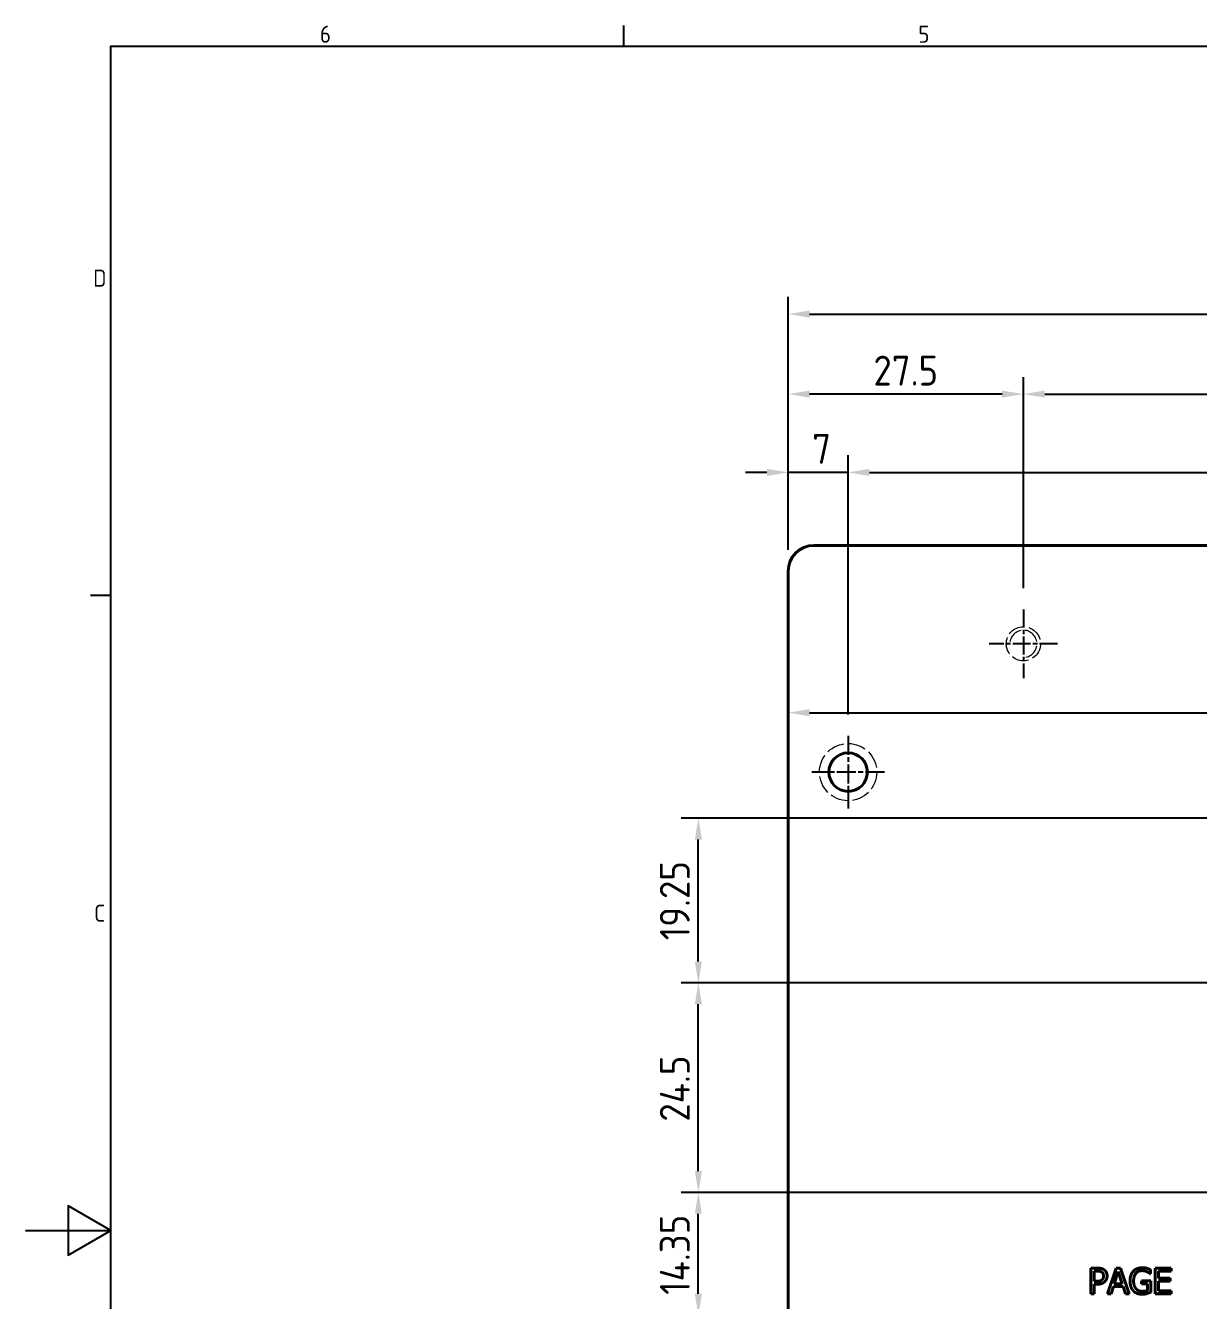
# Model space of a CAD drawing. Header units: millimetres. Extents: x 0 to 420, y 0 to 297.
# Drawn here: x 0 to 137.2, y 140.3 to 289.4 of the extents above; entities that cross this region are included whole.
import ezdxf

# ---------------------------------------------------------------- set-up
doc = ezdxf.new("R2010")
doc.units = ezdxf.units.MM
doc.linetypes.add('CHAIN', pattern=[0.3543, 0.2362, -0.0295, 0.0591, -0.0295])
doc.linetypes.add('DASHED', pattern=[0.2067, 0.1654, -0.0413])
doc.layers.get('0').update_dxf_attribs({"color": 3, "lineweight": 25})
for name, color, linetype, lineweight in [('가려진 것(ISO)', 2, 'DASHED', 18), ('가시적인 것(ISO)', 3, 'Continuous', 40), ('경계(ISO)', 7, 'Continuous', 25), ('중심 표식(ISO)', 1, 'Continuous', 25), ('치수(ISO)', 2, 'Continuous', 25)]:
    doc.layers.add(name, color=color, linetype=linetype, lineweight=lineweight)
doc.styles.add('문자 텍스트_PSTEK_POSCO', font='isocp.shx')
doc.styles.add('치수 텍스트_PSTEK_POSCO', font='isocp.shx')
doc.dimstyles.new('치수_PSTEK_POSCO', dxfattribs={"dimtxt": 3.5, "dimasz": 2.5, "dimexe": 2, "dimexo": 2.5, "dimgap": 1, "dimtad": 1, "dimrnd": 1e-08, "dimdsep": 46, "dimtxsty": '치수 텍스트_PSTEK_POSCO', "dimcen": 0.09, "dimdle": 10, "dimclrd": 7, "dimclre": 7, "dimclrt": 2, "dimadec": 1, "dimazin": 2, "dimtfac": 1, "dimtmove": 0, "dimatfit": 3, "dimfxl": 0, "dimtolj": 1, "dimlwd": -1, "dimlwe": -1, "dimarcsym": 0})

# ---------------------------------------------------------------- blocks, each defined once
blk = doc.blocks.new('경계 Default Border')
at = {"layer": '경계(ISO)'}
for p, q in [((70, 287), (70, 289.4)), ((10, 222.75), (7.6, 222.75))]:
    blk.add_line(p, q, dxfattribs=at)
at = {"layer": '경계(ISO)', "flags": 128}
for points in [[(10, 10), (10, 287), (410, 287), (410, 10), (10, 10)], [(0, 148.5), (10, 148.5), (5, 151.39), (5, 145.61), (10, 148.5)]]:
    blk.add_lwpolyline(points, dxfattribs=at)
at = {"layer": '경계(ISO)', "color": 2, "char_height": 2, "attachment_point": 7, "style": '문자 텍스트_PSTEK_POSCO'}
for s, insert in [('6', (34.43, 287.38)), ('5', (104.43, 287.38)), ('D', (7.92, 258.86)), ('C', (8.03, 184.61))]:
    blk.add_mtext(s, dxfattribs=dict(at, insert=insert))
blk = doc.blocks.new('*D25')
at = {"layer": 'Defpoints', "color": 0, "transparency": 16777216}
for p in [(251.72, 246.3), (116.72, 221.11), (251.72, 221.11)]:
    blk.add_point(p, dxfattribs=at)
at = {"layer": '치수(ISO)', "color": 7, "transparency": 16777216}
for p, q in [((116.72, 223.61), (116.72, 248.3)), ((251.72, 223.61), (251.72, 248.3)), ((119.22, 246.3), (249.22, 246.3))]:
    blk.add_line(p, q, dxfattribs=at)
for points in [[(119.22, 246.72), (119.22, 245.89), (116.72, 246.3)], [(249.22, 246.72), (249.22, 245.89), (251.72, 246.3)]]:
    blk.add_solid(points, dxfattribs=at)
at = {"layer": '치수(ISO)', "color": 2, "transparency": 16777216, "insert": (181.35, 249.05), "char_height": 3.5, "attachment_point": 4, "style": '치수 텍스트_PSTEK_POSCO'}
blk.add_mtext('\\A1;135', dxfattribs=at)
blk = doc.blocks.new('*D26')
at = {"layer": 'Defpoints', "color": 0, "transparency": 16777216}
for p in [(272.22, 237.15), (96.22, 206.36), (272.22, 206.36)]:
    blk.add_point(p, dxfattribs=at)
at = {"layer": '치수(ISO)', "color": 7, "transparency": 16777216}
for p, q in [((96.22, 208.86), (96.22, 239.15)), ((272.22, 208.86), (272.22, 239.15)), ((98.72, 237.15), (269.72, 237.15))]:
    blk.add_line(p, q, dxfattribs=at)
for points in [[(98.72, 237.56), (98.72, 236.73), (96.22, 237.15)], [(269.72, 237.56), (269.72, 236.73), (272.22, 237.15)]]:
    blk.add_solid(points, dxfattribs=at)
at = {"layer": '치수(ISO)', "color": 2, "transparency": 16777216, "insert": (181.33, 239.9), "char_height": 3.5, "attachment_point": 4, "style": '치수 텍스트_PSTEK_POSCO'}
blk.add_mtext('\\A1;176', dxfattribs=at)
blk = doc.blocks.new('*D27')
at = {"layer": 'Defpoints', "color": 0, "transparency": 16777216}
for p in [(279.22, 255.66), (89.22, 225.61), (279.22, 225.61)]:
    blk.add_point(p, dxfattribs=at)
at = {"layer": '치수(ISO)', "color": 7, "transparency": 16777216}
for p, q in [((89.22, 228.11), (89.22, 257.66)), ((279.22, 228.11), (279.22, 257.66)), ((91.72, 255.66), (276.72, 255.66))]:
    blk.add_line(p, q, dxfattribs=at)
for points in [[(91.72, 256.08), (91.72, 255.24), (89.22, 255.66)], [(276.72, 256.08), (276.72, 255.24), (279.22, 255.66)]]:
    blk.add_solid(points, dxfattribs=at)
at = {"layer": '치수(ISO)', "color": 2, "transparency": 16777216, "insert": (181.41, 258.41), "char_height": 3.5, "attachment_point": 4, "style": '치수 텍스트_PSTEK_POSCO'}
blk.add_mtext('\\A1;190', dxfattribs=at)
blk = doc.blocks.new('*D30')
at = {"layer": 'Defpoints', "color": 0, "transparency": 16777216}
for p in [(78.7, 152.96), (186.02, 152.96), (122.22, 138.61)]:
    blk.add_point(p, dxfattribs=at)
at = {"layer": '치수(ISO)', "color": 7, "transparency": 16777216}
for p, q in [((183.52, 152.96), (76.7, 152.96)), ((78.7, 141.11), (78.7, 150.46)), ((119.72, 138.61), (76.7, 138.61))]:
    blk.add_line(p, q, dxfattribs=at)
for points in [[(78.29, 150.46), (79.12, 150.46), (78.7, 152.96)], [(78.29, 141.11), (79.12, 141.11), (78.7, 138.61)]]:
    blk.add_solid(points, dxfattribs=at)
at = {"layer": '치수(ISO)', "color": 2, "transparency": 16777216, "insert": (75.95, 140.99), "char_height": 3.5, "attachment_point": 4, "rotation": 90, "style": '치수 텍스트_PSTEK_POSCO'}
blk.add_mtext('\\A1;14.35', dxfattribs=at)
blk = doc.blocks.new('*D31')
at = {"layer": 'Defpoints', "color": 0, "transparency": 16777216}
for p in [(78.7, 177.46), (186.02, 177.46), (186.02, 152.96)]:
    blk.add_point(p, dxfattribs=at)
at = {"layer": '치수(ISO)', "color": 7, "transparency": 16777216}
for p, q in [((183.52, 177.46), (76.7, 177.46)), ((78.7, 155.46), (78.7, 174.96)), ((183.52, 152.96), (76.7, 152.96))]:
    blk.add_line(p, q, dxfattribs=at)
for points in [[(78.29, 174.96), (79.12, 174.96), (78.7, 177.46)], [(78.29, 155.46), (79.12, 155.46), (78.7, 152.96)]]:
    blk.add_solid(points, dxfattribs=at)
at = {"layer": '치수(ISO)', "color": 2, "transparency": 16777216, "insert": (75.95, 161.24), "char_height": 3.5, "attachment_point": 4, "rotation": 90, "style": '치수 텍스트_PSTEK_POSCO'}
blk.add_mtext('\\A1;24.5', dxfattribs=at)
blk = doc.blocks.new('*D43')
at = {"layer": 'Defpoints', "color": 0, "transparency": 16777216}
for p in [(89.22, 209.05), (199.22, 209.05), (199.22, 201.71)]:
    blk.add_point(p, dxfattribs=at)
at = {"layer": '치수(ISO)', "color": 7, "transparency": 16777216}
for p, q in [((199.22, 204.21), (199.22, 211.05)), ((91.72, 209.05), (196.72, 209.05))]:
    blk.add_line(p, q, dxfattribs=at)
for points in [[(91.72, 209.46), (91.72, 208.63), (89.22, 209.05)], [(196.72, 209.46), (196.72, 208.63), (199.22, 209.05)]]:
    blk.add_solid(points, dxfattribs=at)
at = {"layer": '치수(ISO)', "color": 2, "transparency": 16777216, "insert": (141.77, 211.8), "char_height": 3.5, "attachment_point": 4, "style": '치수 텍스트_PSTEK_POSCO'}
blk.add_mtext('\\A1;110', dxfattribs=at)
blk = doc.blocks.new('*D44')
at = {"layer": 'Defpoints', "color": 0, "transparency": 16777216}
for p in [(78.7, 196.71), (194.22, 196.71), (186.02, 177.46)]:
    blk.add_point(p, dxfattribs=at)
at = {"layer": '치수(ISO)', "color": 7, "transparency": 16777216}
for p, q in [((191.72, 196.71), (76.7, 196.71)), ((78.7, 179.96), (78.7, 194.21)), ((183.52, 177.46), (76.7, 177.46))]:
    blk.add_line(p, q, dxfattribs=at)
for points in [[(78.29, 194.21), (79.12, 194.21), (78.7, 196.71)], [(78.29, 179.96), (79.12, 179.96), (78.7, 177.46)]]:
    blk.add_solid(points, dxfattribs=at)
at = {"layer": '치수(ISO)', "color": 2, "transparency": 16777216, "insert": (75.95, 182.45), "char_height": 3.5, "attachment_point": 4, "rotation": 90, "style": '치수 텍스트_PSTEK_POSCO'}
blk.add_mtext('\\A1;19.25', dxfattribs=at)
blk = doc.blocks.new('*D52')
at = {"layer": 'Defpoints', "color": 0, "transparency": 16777216}
for p in [(89.22, 246.3), (89.22, 225.61), (116.72, 221.11)]:
    blk.add_point(p, dxfattribs=at)
at = {"layer": '치수(ISO)', "color": 7, "transparency": 16777216}
for p, q in [((89.22, 228.11), (89.22, 248.3)), ((116.72, 223.61), (116.72, 248.3)), ((114.22, 246.3), (91.72, 246.3))]:
    blk.add_line(p, q, dxfattribs=at)
for points in [[(91.72, 246.72), (91.72, 245.89), (89.22, 246.3)], [(114.22, 246.72), (114.22, 245.89), (116.72, 246.3)]]:
    blk.add_solid(points, dxfattribs=at)
at = {"layer": '치수(ISO)', "color": 2, "transparency": 16777216, "insert": (99.18, 249.05), "char_height": 3.5, "attachment_point": 4, "style": '치수 텍스트_PSTEK_POSCO'}
blk.add_mtext('\\A1;27.5', dxfattribs=at)
blk = doc.blocks.new('*D54')
at = {"layer": 'Defpoints', "color": 0, "transparency": 16777216}
for p in [(89.22, 237.15), (89.22, 225.61), (96.22, 206.36)]:
    blk.add_point(p, dxfattribs=at)
at = {"layer": '치수(ISO)', "color": 7, "transparency": 16777216}
for p, q in [((89.22, 228.11), (89.22, 239.15)), ((96.22, 208.86), (96.22, 239.15)), ((86.72, 237.15), (84.22, 237.15)), ((96.22, 237.15), (89.22, 237.15)), ((98.72, 237.15), (101.22, 237.15))]:
    blk.add_line(p, q, dxfattribs=at)
for points in [[(86.72, 237.56), (86.72, 236.73), (89.22, 237.15)], [(98.72, 237.56), (98.72, 236.73), (96.22, 237.15)]]:
    blk.add_solid(points, dxfattribs=at)
at = {"layer": '치수(ISO)', "color": 2, "transparency": 16777216, "insert": (92.02, 239.9), "char_height": 3.5, "attachment_point": 4, "style": '치수 텍스트_PSTEK_POSCO'}
blk.add_mtext('\\A1;7', dxfattribs=at)

msp = doc.modelspace()

# ---------------------------------------------------------------- linework, layer by layer
at = {"layer": '가려진 것(ISO)', "ltscale": 12.159042}
msp.add_circle((116.7205, 217.1081), 2, dxfattribs=at)
at = {"layer": '가려진 것(ISO)', "ltscale": 12.728998}
msp.add_circle((96.2205, 202.1081), 3.35, dxfattribs=at)
at = {"layer": '가려진 것(ISO)', "ltscale": 12.022253}
msp.add_arc((116.7205, 217.1081), 1.582, 280, 190, dxfattribs=at)
at = {"layer": '가시적인 것(ISO)'}
for p, q in [((92.2205, 228.6081), (276.2205, 228.6081)), ((89.2205, 93.6081), (89.2205, 225.6081)), ((124.6147, 144.1105), (125.3684, 144.1105)), ((124.6147, 141.1105), (124.6147, 144.1105)), ((125.0134, 143.7653), (125.3441, 143.7653)), ((125.0134, 142.5692), (125.0134, 143.7653)), ((126.5669, 141.1105), (127.5783, 144.1105)), ((127.3522, 142.2896), (127.8141, 143.7021)), ((127.5783, 144.1105), (128.0694, 144.1105)), ((127.8141, 143.7021), (128.2784, 142.2896)), ((128.0694, 144.1105), (129.0807, 141.1105)), ((131.6066, 143.4249), (131.5726, 143.4249)), ((131.6066, 143.9063), (131.6066, 143.4249)), ((132.1196, 141.1105), (132.1196, 144.1105)), ((132.1196, 144.1105), (133.9964, 144.1105)), ((132.5183, 143.7556), (132.5183, 142.9339)), ((133.9964, 143.7556), (132.5183, 143.7556)), ((133.9964, 144.1105), (133.9964, 143.7556)), ((125.2857, 142.5692), (125.0134, 142.5692)), ((125.0134, 142.2288), (125.0134, 141.1105)), ((125.3514, 142.2288), (125.0134, 142.2288)), ((127.2428, 141.9493), (126.9705, 141.1105)), ((128.3878, 141.9493), (127.2428, 141.9493)), ((128.2784, 142.2896), (127.3522, 142.2896)), ((128.6601, 141.1105), (128.3878, 141.9493)), ((130.5297, 142.6202), (131.6188, 142.6202)), ((130.5297, 142.2702), (130.5297, 142.6202)), ((131.225, 142.2702), (130.5297, 142.2702)), ((131.225, 141.4946), (131.225, 142.2702)), ((131.6188, 142.6202), (131.6188, 141.3099)), ((132.5183, 142.9339), (133.8968, 142.9339)), ((132.5183, 142.5789), (132.5183, 141.4655)), ((133.8968, 142.5789), (132.5183, 142.5789)), ((133.8968, 142.9339), (133.8968, 142.5789)), ((125.0134, 141.1105), (124.6147, 141.1105)), ((126.9705, 141.1105), (126.5669, 141.1105)), ((129.0807, 141.1105), (128.6601, 141.1105)), ((133.9964, 141.1105), (132.1196, 141.1105)), ((132.5183, 141.4655), (133.9964, 141.4655)), ((133.9964, 141.4655), (133.9964, 141.1105))]:
    msp.add_line(p, q, dxfattribs=at)
msp.add_circle((96.2205, 202.1081), 2.25, dxfattribs=at)
msp.add_arc((92.2205, 225.6081), 3, 90, 180, dxfattribs=at)
for points in [[(125.3441, 143.7653), (125.5313, 143.7653), (125.7841, 143.7143), (125.8789, 143.651)], [(125.3684, 144.1105), (125.6358, 144.1105), (126.0102, 144.023), (126.1536, 143.9233)], [(125.8789, 143.651), (125.9883, 143.5781), (126.0953, 143.3496), (126.0953, 143.194)], [(126.0953, 143.194), (126.0953, 143.0506), (126.0151, 142.839), (125.9251, 142.7491)], [(126.1536, 143.9233), (126.3214, 143.8091), (126.511, 143.4566), (126.511, 143.2061)], [(126.511, 143.2061), (126.511, 143.0117), (126.3724, 142.6616), (126.2485, 142.54)], [(129.195, 142.613), (129.195, 142.9752), (129.3992, 143.5489), (129.5888, 143.7531)], [(129.5888, 143.7531), (129.7711, 143.9501), (130.306, 144.164), (130.6245, 144.164)], [(130.5783, 143.8188), (130.1455, 143.8188), (129.6107, 143.1673), (129.6107, 142.6251)], [(131.1934, 143.6778), (131.0718, 143.7386), (130.7582, 143.8188), (130.5783, 143.8188)], [(130.6245, 144.164), (130.7776, 144.164), (131.0548, 144.1202), (131.1812, 144.0814)], [(131.1812, 144.0814), (131.2833, 144.0522), (131.5313, 143.9452), (131.6066, 143.9063)], [(131.5726, 143.4249), (131.4972, 143.4906), (131.3392, 143.6097), (131.1934, 143.6778)], [(125.9251, 142.7491), (125.8279, 142.647), (125.5288, 142.5692), (125.2857, 142.5692)], [(126.2485, 142.54), (126.0929, 142.3869), (125.6723, 142.2288), (125.3514, 142.2288)], [(129.5864, 141.4436), (129.3968, 141.6429), (129.195, 142.2313), (129.195, 142.613)], [(129.6107, 142.6251), (129.6107, 142.3237), (129.7517, 141.8715), (129.8854, 141.7159)], [(129.8854, 141.7159), (130.0143, 141.5603), (130.3789, 141.3974), (130.6075, 141.3974)], [(130.622, 141.0522), (130.3036, 141.0522), (129.776, 141.2467), (129.5864, 141.4436)], [(130.6075, 141.3974), (130.7752, 141.3974), (131.1107, 141.446), (131.225, 141.4946)], [(131.1763, 141.1397), (131.028, 141.0959), (130.7898, 141.0522), (130.622, 141.0522)], [(131.6188, 141.3099), (131.5434, 141.2758), (131.2857, 141.1713), (131.1763, 141.1397)]]:
    msp.add_open_spline(points, degree=2, dxfattribs=at)
at = {"layer": '중심 표식(ISO)', "linetype": 'CHAIN', "ltscale": 8.88956}
for p, q in [((116.7205, 221.1081), (116.7205, 213.1081)), ((120.7205, 217.1081), (112.7205, 217.1081))]:
    msp.add_line(p, q, dxfattribs=at)
at = {"layer": '중심 표식(ISO)', "linetype": 'CHAIN', "ltscale": 9.445163}
for p, q in [((96.2205, 206.3581), (96.2205, 197.8581)), ((100.4705, 202.1081), (91.9705, 202.1081))]:
    msp.add_line(p, q, dxfattribs=at)

# ---------------------------------------------------------------- block references
msp.add_blockref('경계 Default Border', (0, 0))

# ---------------------------------------------------------------- dimensions: what is measured, and where the dimension line sits
at = {"layer": '치수(ISO)', "color": 7}
for base, p1, p2, override, picture, middle in [((279.2205, 255.6594), (89.2205, 225.6081), (279.2205, 225.6081), {"dimdec": 2, "dimtp": 0, "dimtm": 0, "dimtdec": 2, "dimtofl": 0, "dimatfit": 1}, '*D27', (184.2205, 255.6594)), ((199.2205, 209.0466), (89.2205, 209.0466), (199.2205, 201.7081), {"dimdec": 2, "dimse1": 1, "dimtp": 0, "dimtm": 0, "dimtdec": 2, "dimtofl": 0, "dimatfit": 1}, '*D43', (144.2205, 209.0466))]:
    dim = msp.add_linear_dim(base=base, p1=p1, p2=p2, dimstyle='치수_PSTEK_POSCO', override=override, dxfattribs=at)
    dim.commit()
    dim.dimension.update_dxf_attribs({"geometry": picture, "text_midpoint": middle, "dimtype": 160})
for base, p1, p2, angle, override, picture, middle in [((89.2205, 246.3044), (116.7205, 221.1081), (89.2205, 225.6081), 180, {"dimdec": 2, "dimtp": 0, "dimtm": 0, "dimtdec": 2, "dimtofl": 0, "dimatfit": 1}, '*D52', (102.9705, 246.3044)), ((251.7205, 246.3044), (116.7205, 221.1081), (251.7205, 221.1081), 180, {"dimdec": 2, "dimtp": 0, "dimtm": 0, "dimtdec": 2, "dimtofl": 0, "dimatfit": 1}, '*D25', (184.2205, 246.3044)), ((89.2205, 237.1453), (96.2205, 206.3581), (89.2205, 225.6081), 180, {"dimdec": 2, "dimtp": 0, "dimtm": 0, "dimtdec": 2, "dimtofl": 1, "dimatfit": 1}, '*D54', (92.7205, 237.1453)), ((272.2205, 237.1453), (96.2205, 206.3581), (272.2205, 206.3581), 180, {"dimdec": 2, "dimtp": 0, "dimtm": 0, "dimtdec": 2, "dimtofl": 0, "dimatfit": 1}, '*D26', (184.2205, 237.1453)), ((78.702, 196.7081), (186.0205, 177.4581), (194.2205, 196.7081), 270, {"dimdec": 2, "dimtp": 0, "dimtm": 0, "dimtdec": 2, "dimtofl": 0, "dimatfit": 1}, '*D44', (78.702, 187.0831)), ((78.702, 177.4581), (186.0205, 152.9581), (186.0205, 177.4581), 90, {"dimdec": 2, "dimtp": 0, "dimtm": 0, "dimtdec": 2, "dimtofl": 0, "dimatfit": 1}, '*D31', (78.702, 165.2081)), ((78.702, 152.9581), (122.2205, 138.6081), (186.0205, 152.9581), 270, {"dimdec": 2, "dimtp": 0, "dimtm": 0, "dimtdec": 2, "dimtofl": 0, "dimatfit": 1}, '*D30', (78.702, 145.7831))]:
    dim = msp.add_linear_dim(base=base, p1=p1, p2=p2, angle=angle, dimstyle='치수_PSTEK_POSCO', override=override, dxfattribs=at)
    dim.commit()
    dim.dimension.update_dxf_attribs({"geometry": picture, "text_midpoint": middle, "dimtype": 160})

doc.saveas('drawing.dxf')
